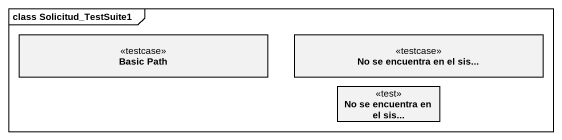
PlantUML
@startuml
mainframe class Solicitud_TestSuite1
hide circle
hide empty members
class "Basic Path" as Basic_Path <<testcase>>
class "No se encuentra en el sis..." as No_se_encuentra_en_el_sis <<testcase>>
class "No se encuentra en el sis..." as No_se_encuentra_en_el_sis_2 <<test>>
@enduml
